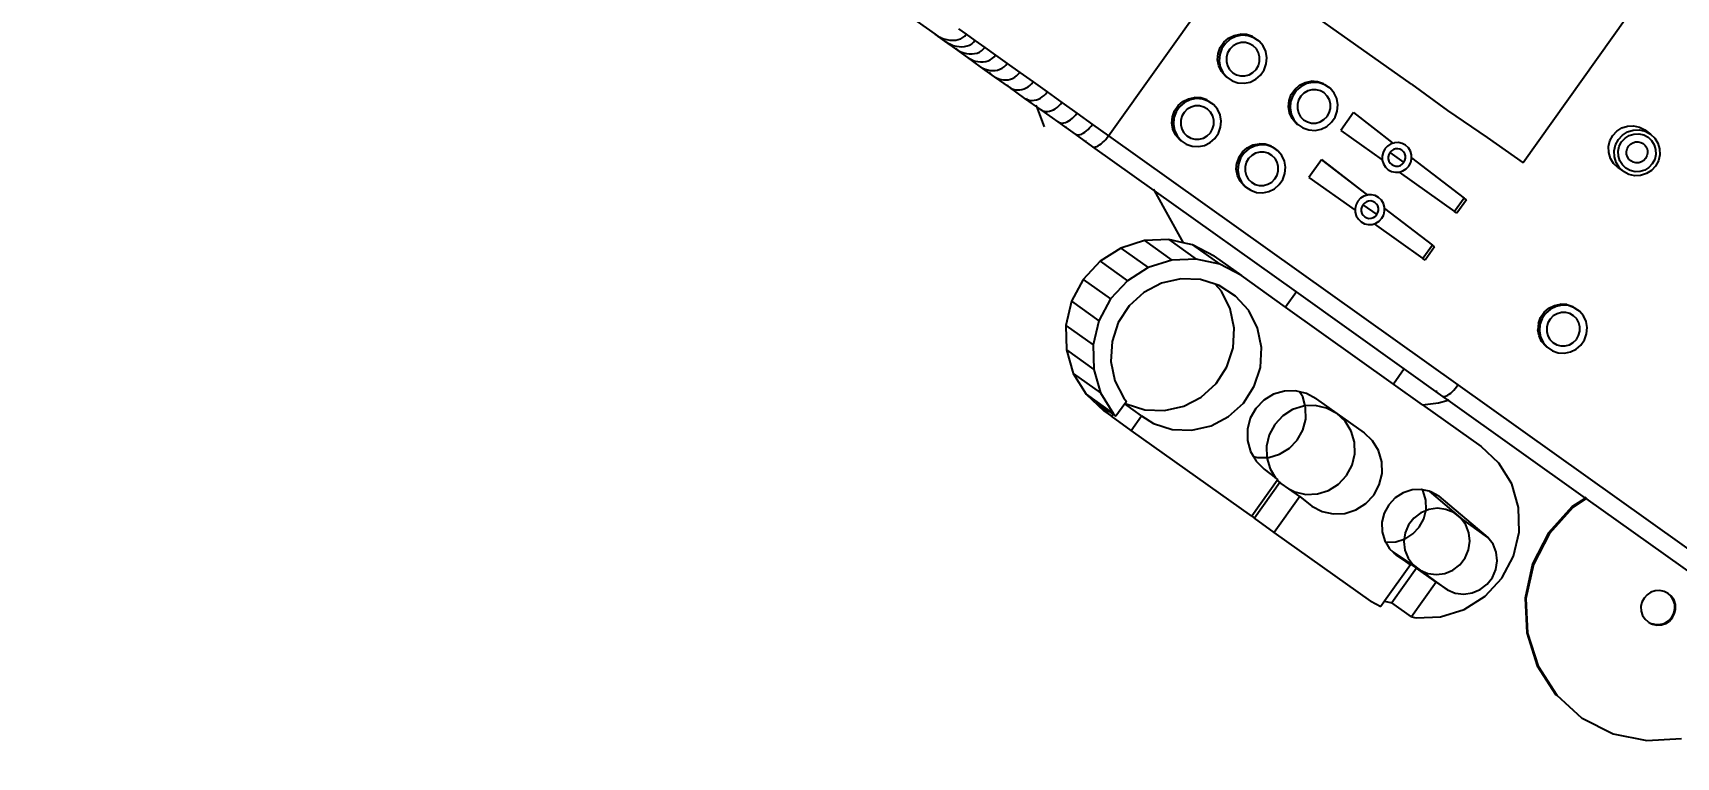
# Model space of a CAD drawing. Header units: metres. Extents: x 141303 to 146299, y 125960 to 127091.
# Drawn here: x 146021.038 to 146022.044, y 126149.963 to 126150.407 of the extents above; entities that cross this region are included whole.
import ezdxf

# ---------------------------------------------------------------- set-up
doc = ezdxf.new("R2010")
doc.units = ezdxf.units.M
doc.header["$MEASUREMENT"] = 0
for name, color, linetype in [('DIMENSION', 50, 'Continuous'), ('Edges', 7, 'Continuous'), ('FURNITURE', 6, 'Continuous')]:
    doc.layers.add(name, color=color, linetype=linetype)
doc.styles.get("Standard").update_dxf_attribs({"font": 'arial.ttf'})
doc.dimstyles.get("Standard").update_dxf_attribs({"dimtxt": 0.18, "dimasz": 0.18, "dimexe": 0.18, "dimexo": 0.0625, "dimgap": 0.09, "dimtad": 0, "dimtih": 1, "dimtoh": 1, "dimdec": 4, "dimzin": 0, "dimdsep": 46, "dimtxsty": 'Standard', "dimcen": 0.09, "dimadec": 0, "dimazin": 0, "dimtfac": 1, "dimtdec": 4, "dimtofl": 0, "dimtmove": 0, "dimatfit": 3, "dimfxl": 1, "dimtolj": 1, "dimtzin": 0, "dimarcsym": 0})

# ---------------------------------------------------------------- blocks, each defined once
blk = doc.blocks.new('ultrasound machine pl')
at = {"layer": 'Edges'}
for p, q in [((134.608, 94.486), (134.608, 93.714)), ((134.608, 93.294), (134.608, 93.714)), ((134.608, 93.714), (134.614, 93.597)), ((134.614, 93.597), (134.632, 93.482)), ((134.608, 92.825), (134.608, 93.294)), ((134.608, 93.294), (134.614, 93.183)), ((134.632, 93.47), (134.614, 93.365)), ((134.614, 93.183), (134.632, 93.073)), ((134.632, 93.482), (134.632, 93.47)), ((134.632, 93.47), (134.659, 93.372)), ((134.632, 93.073), (134.659, 92.968)), ((134.659, 93.372), (134.697, 93.267)), ((134.697, 93.267), (134.743, 93.17)), ((134.743, 93.17), (134.798, 93.083)), ((134.798, 93.083), (134.86, 93.006)), ((134.86, 93.006), (134.929, 92.941)), ((135.243, 93.153), (135.243, 92.822)), ((134.608, 92.308), (134.608, 92.825)), ((134.608, 92.825), (134.614, 92.726)), ((134.632, 92.823), (134.614, 92.726)), ((134.614, 92.726), (134.614, 92.719)), ((134.614, 92.719), (134.632, 92.616)), ((134.632, 92.616), (134.659, 92.516)), ((134.659, 92.968), (134.697, 92.868)), ((134.659, 92.516), (134.697, 92.422)), ((134.697, 92.868), (134.743, 92.776)), ((134.697, 92.422), (134.743, 92.335)), ((134.743, 92.776), (134.798, 92.693)), ((134.798, 92.693), (134.86, 92.619)), ((134.86, 92.619), (134.929, 92.558)), ((134.929, 92.941), (135.003, 92.89)), ((134.929, 92.558), (135.003, 92.509)), ((135.003, 92.89), (135.081, 92.853)), ((135.003, 92.509), (135.081, 92.473)), ((135.081, 92.853), (135.161, 92.83)), ((135.081, 92.473), (135.161, 92.452)), ((135.161, 92.83), (135.243, 92.822)), ((135.161, 92.452), (135.243, 92.445)), ((135.243, 92.822), (135.243, 92.445)), ((135.243, 92.445), (135.243, 92.022)), ((134.608, 91.748), (134.608, 92.308)), ((134.608, 92.308), (134.614, 92.21)), ((134.614, 92.21), (134.632, 92.129)), ((134.632, 92.113), (134.614, 92.04)), ((134.632, 92.129), (134.63, 92.121)), ((134.63, 92.121), (134.632, 92.113)), ((134.632, 92.113), (134.659, 92.02)), ((134.659, 92.02), (134.697, 91.931)), ((134.697, 91.931), (134.743, 91.85)), ((134.743, 92.335), (134.798, 92.256)), ((134.743, 91.85), (134.798, 91.776)), ((134.798, 92.256), (134.86, 92.187)), ((134.86, 92.187), (134.929, 92.129)), ((134.929, 92.129), (135.003, 92.083)), ((135.003, 92.083), (135.081, 92.049)), ((135.081, 92.049), (135.161, 92.029)), ((135.161, 92.029), (135.243, 92.022)), ((135.243, 92.022), (135.243, 91.557)), ((134.608, 91.146), (134.608, 91.748)), ((134.608, 91.748), (134.614, 91.656)), ((134.614, 91.656), (134.632, 91.567)), ((134.632, 91.392), (134.614, 91.312)), ((134.632, 91.567), (134.659, 91.48)), ((134.659, 91.48), (134.697, 91.399)), ((134.697, 91.399), (134.743, 91.323)), ((134.743, 91.323), (134.798, 91.255)), ((134.798, 91.776), (134.86, 91.711)), ((134.86, 91.711), (134.929, 91.657)), ((134.929, 91.657), (135.003, 91.614)), ((135.003, 91.614), (135.081, 91.582)), ((135.081, 91.582), (135.161, 91.563)), ((135.161, 91.563), (135.243, 91.557)), ((135.243, 91.557), (135.243, 91.052)), ((134.608, 90.507), (134.608, 91.146)), ((134.608, 91.146), (134.614, 91.063)), ((134.614, 91.063), (134.632, 90.981)), ((134.632, 90.981), (134.659, 90.902)), ((134.659, 90.902), (134.697, 90.827)), ((134.697, 90.827), (134.743, 90.758)), ((134.743, 90.758), (134.798, 90.696)), ((134.798, 91.255), (134.86, 91.195)), ((134.798, 90.696), (134.86, 90.641)), ((134.86, 91.195), (134.929, 91.145)), ((134.929, 91.145), (135.003, 91.105)), ((135.003, 91.105), (135.081, 91.076)), ((135.081, 91.076), (135.161, 91.058)), ((135.161, 91.058), (135.243, 91.052)), ((135.243, 91.052), (135.243, 90.511)), ((134.608, 89.835), (134.608, 90.507)), ((134.608, 90.507), (134.614, 90.432)), ((134.632, 90.616), (134.614, 90.545)), ((134.614, 90.432), (134.632, 90.359)), ((134.632, 90.359), (134.659, 90.288)), ((134.659, 90.288), (134.697, 90.221)), ((134.697, 90.221), (134.743, 90.159)), ((134.743, 90.159), (134.798, 90.102)), ((134.86, 90.641), (134.929, 90.595)), ((134.929, 90.595), (135.003, 90.559)), ((135.003, 90.559), (135.081, 90.532)), ((135.081, 90.532), (135.161, 90.516)), ((135.161, 90.516), (135.243, 90.511)), ((135.243, 90.511), (135.243, 89.936)), ((134.608, 89.133), (134.608, 89.835)), ((134.608, 89.835), (134.614, 89.769)), ((134.614, 89.769), (134.618, 89.756)), ((134.618, 89.756), (134.614, 89.745)), ((134.632, 89.806), (134.618, 89.756)), ((134.618, 89.756), (134.632, 89.704)), ((134.632, 89.704), (134.659, 89.641)), ((134.659, 89.641), (134.697, 89.582)), ((134.697, 89.582), (134.743, 89.527)), ((134.798, 90.102), (134.86, 90.053)), ((134.86, 90.053), (134.929, 90.012)), ((134.929, 90.012), (135.003, 89.979)), ((135.003, 89.979), (135.081, 89.955)), ((135.081, 89.955), (135.161, 89.94)), ((135.161, 89.94), (135.243, 89.936)), ((135.243, 89.936), (135.243, 89.33)), ((134.608, 89.344), (134.184, 88.706)), ((134.608, 88.406), (134.608, 89.133)), ((134.608, 89.133), (134.614, 89.076)), ((134.632, 89.381), (134.614, 89.355)), ((134.614, 89.076), (134.632, 89.02)), ((134.632, 88.966), (134.614, 88.915)), ((134.632, 89.02), (134.659, 88.966)), ((134.659, 88.966), (134.697, 88.915)), ((134.743, 89.527), (134.798, 89.478)), ((134.798, 89.478), (134.86, 89.434)), ((134.86, 89.434), (134.929, 89.398)), ((134.929, 89.398), (135.003, 89.369)), ((135.003, 89.369), (135.081, 89.348)), ((135.081, 89.348), (135.161, 89.335)), ((135.161, 89.335), (135.243, 89.33)), ((135.243, 89.33), (135.243, 88.699)), ((134.608, 87.657), (134.608, 88.406)), ((134.608, 88.406), (134.614, 88.358)), ((134.697, 88.915), (134.743, 88.868)), ((134.743, 88.868), (134.798, 88.825)), ((134.798, 88.825), (134.86, 88.788)), ((134.86, 88.788), (134.929, 88.757)), ((134.929, 88.757), (135.003, 88.732)), ((135.003, 88.732), (135.081, 88.713)), ((135.081, 88.713), (135.161, 88.702)), ((135.161, 88.702), (135.243, 88.699)), ((135.243, 88.699), (135.243, 88.044)), ((134.614, 88.358), (134.632, 88.312)), ((134.632, 88.102), (134.614, 88.062)), ((134.632, 88.312), (134.659, 88.267)), ((134.659, 88.267), (134.697, 88.224)), ((134.697, 88.224), (134.743, 88.185)), ((134.743, 88.185), (134.798, 88.149)), ((134.798, 88.149), (134.86, 88.118)), ((134.86, 88.118), (134.929, 88.092)), ((134.929, 88.092), (135.003, 88.071)), ((135.003, 88.071), (135.081, 88.056)), ((135.081, 88.056), (135.161, 88.047)), ((135.161, 88.047), (135.243, 88.044)), ((135.243, 88.044), (135.243, 87.37)), ((134.608, 86.906), (134.608, 87.657)), ((134.608, 87.657), (134.614, 87.62)), ((134.614, 87.62), (134.632, 87.583)), ((134.632, 87.255), (134.614, 87.224)), ((134.632, 87.583), (134.659, 87.547)), ((134.659, 87.547), (134.697, 87.513)), ((134.697, 87.513), (134.743, 87.482)), ((134.743, 87.482), (134.798, 87.454)), ((134.798, 87.454), (134.86, 87.429)), ((134.86, 87.429), (134.929, 87.408)), ((134.929, 87.408), (135.003, 87.392)), ((135.003, 87.392), (135.081, 87.38)), ((135.081, 87.38), (135.161, 87.372)), ((135.161, 87.372), (135.243, 87.37)), ((135.243, 87.37), (135.243, 86.681)), ((134.608, 86.906), (134.614, 86.877)), ((134.608, 84.254), (134.608, 86.906)), ((134.614, 86.877), (134.632, 86.848)), ((134.632, 86.848), (134.659, 86.82)), ((134.659, 86.82), (134.697, 86.793)), ((134.697, 86.793), (134.743, 86.769)), ((134.743, 86.769), (134.798, 86.747)), ((134.798, 86.747), (134.86, 86.727)), ((134.86, 86.727), (134.929, 86.711)), ((134.929, 86.711), (135.003, 86.698)), ((135.003, 86.698), (135.081, 86.688)), ((135.081, 86.688), (135.161, 86.683)), ((135.161, 86.683), (135.243, 86.681)), ((135.243, 86.681), (177.483, 86.681)), ((135.243, 86.681), (135.243, 71.593)), ((136.638, 84.778), (136.745, 84.969)), ((136.745, 84.969), (136.899, 85.126)), ((136.899, 85.059), (136.745, 84.902)), ((136.899, 85.126), (137.089, 85.238)), ((137.089, 85.172), (136.899, 85.059)), ((137.153, 84.924), (137.026, 84.836)), ((137.089, 85.238), (137.302, 85.299)), ((137.302, 85.232), (137.089, 85.172)), ((137.298, 84.977), (137.153, 84.924)), ((137.453, 84.991), (137.298, 84.977)), ((137.302, 85.299), (137.524, 85.303)), ((137.524, 85.237), (137.302, 85.232)), ((137.606, 84.966), (137.453, 84.991)), ((137.524, 85.303), (137.739, 85.251)), ((137.739, 85.185), (137.524, 85.237)), ((137.747, 84.902), (137.606, 84.966)), ((137.739, 85.251), (137.934, 85.147)), ((137.934, 85.08), (137.739, 85.185)), ((137.934, 85.147), (138.094, 84.996)), ((138.094, 84.929), (137.934, 85.08)), ((138.208, 84.81), (138.094, 84.996)), ((138.208, 84.743), (138.094, 84.929)), ((139.384, 84.762), (139.491, 84.952)), ((139.491, 84.952), (139.645, 85.109)), ((139.645, 85.043), (139.491, 84.886)), ((139.645, 85.109), (139.834, 85.222)), ((139.834, 85.155), (139.645, 85.043)), ((139.834, 85.222), (140.047, 85.282)), ((140.047, 85.216), (139.834, 85.155)), ((140.044, 84.961), (139.898, 84.908)), ((140.199, 84.975), (140.044, 84.961)), ((140.047, 85.282), (140.269, 85.287)), ((140.269, 85.22), (140.047, 85.216)), ((140.352, 84.949), (140.199, 84.975)), ((140.269, 85.287), (140.485, 85.235)), ((140.485, 85.168), (140.269, 85.22)), ((140.493, 84.886), (140.352, 84.949)), ((140.485, 85.235), (140.679, 85.13)), ((140.679, 85.063), (140.485, 85.168)), ((140.679, 85.13), (140.839, 84.979)), ((140.839, 84.913), (140.679, 85.063)), ((140.954, 84.793), (140.839, 84.979)), ((140.954, 84.727), (140.839, 84.913)), ((129.749, 84.363), (128.943, 84.036)), ((130.613, 84.474), (129.749, 84.363)), ((129.749, 84.363), (129.749, 83.183)), ((131.477, 84.363), (130.613, 84.474)), ((130.613, 84.474), (130.613, 83.294)), ((132.282, 84.036), (131.477, 84.363)), ((131.477, 84.363), (131.477, 83.183)), ((136.585, 84.567), (136.638, 84.778)), ((136.638, 84.711), (136.585, 84.5)), ((136.585, 84.567), (136.585, 84.5)), ((136.585, 84.5), (136.59, 84.283)), ((136.745, 84.902), (136.638, 84.711)), ((136.862, 84.581), (136.836, 84.431)), ((136.836, 84.431), (136.85, 84.279)), ((136.927, 84.719), (136.862, 84.581)), ((137.026, 84.836), (136.927, 84.719)), ((137.867, 84.805), (137.747, 84.902)), ((137.956, 84.681), (137.867, 84.805)), ((138.01, 84.538), (137.956, 84.681)), ((137.999, 84.236), (138.025, 84.386)), ((138.025, 84.386), (138.01, 84.538)), ((138.27, 84.601), (138.208, 84.81)), ((138.27, 84.534), (138.208, 84.743)), ((138.27, 84.534), (138.27, 84.601)), ((138.275, 84.383), (138.27, 84.534)), ((138.274, 84.378), (138.275, 84.383)), ((138.275, 84.317), (138.274, 84.378)), ((139.331, 84.55), (139.384, 84.762)), ((139.384, 84.695), (139.331, 84.484)), ((139.331, 84.55), (139.331, 84.484)), ((139.331, 84.484), (139.336, 84.266)), ((139.491, 84.886), (139.384, 84.695)), ((139.607, 84.564), (139.581, 84.414)), ((139.581, 84.414), (139.596, 84.263)), ((139.672, 84.703), (139.607, 84.564)), ((139.771, 84.82), (139.672, 84.703)), ((139.898, 84.908), (139.771, 84.82)), ((140.612, 84.788), (140.493, 84.886)), ((140.702, 84.664), (140.612, 84.788)), ((140.756, 84.521), (140.702, 84.664)), ((140.744, 84.22), (140.77, 84.37)), ((140.77, 84.37), (140.756, 84.521)), ((141.016, 84.584), (140.954, 84.793)), ((141.016, 84.518), (140.954, 84.727)), ((141.016, 84.518), (141.016, 84.584)), ((141.021, 84.367), (141.016, 84.518)), ((141.019, 84.362), (141.021, 84.367)), ((141.021, 84.3), (141.019, 84.362)), ((128.943, 84.036), (128.252, 83.515)), ((128.943, 84.036), (128.943, 82.856)), ((132.974, 83.515), (132.282, 84.036)), ((132.282, 84.036), (132.282, 82.856)), ((134.608, 84.254), (133.706, 82.36)), ((134.608, 78.117), (134.608, 84.254)), ((134.632, 84.305), (134.614, 84.269)), ((136.59, 84.283), (136.652, 84.074)), ((136.652, 84.074), (136.767, 83.887)), ((136.767, 83.887), (136.927, 83.737)), ((136.85, 84.279), (136.904, 84.136)), ((136.904, 84.136), (136.994, 84.012)), ((136.994, 84.012), (137.113, 83.915)), ((137.113, 83.915), (137.254, 83.851)), ((137.254, 83.851), (137.407, 83.825)), ((137.407, 83.825), (137.562, 83.839)), ((137.562, 83.839), (137.708, 83.892)), ((137.708, 83.892), (137.834, 83.98)), ((137.772, 83.645), (137.961, 83.758)), ((137.834, 83.98), (137.934, 84.098)), ((137.934, 84.098), (137.999, 84.236)), ((137.961, 83.758), (138.115, 83.915)), ((138.115, 83.915), (138.222, 84.105)), ((138.222, 84.105), (138.275, 84.317)), ((139.336, 84.266), (139.397, 84.057)), ((139.397, 84.057), (139.512, 83.871)), ((139.512, 83.871), (139.672, 83.72)), ((139.596, 84.263), (139.65, 84.12)), ((139.65, 84.12), (139.739, 83.995)), ((139.739, 83.995), (139.859, 83.898)), ((139.859, 83.898), (140, 83.835)), ((140, 83.835), (140.153, 83.809)), ((140.153, 83.809), (140.308, 83.823)), ((140.308, 83.823), (140.453, 83.876)), ((140.453, 83.876), (140.58, 83.964)), ((140.58, 83.964), (140.679, 84.081)), ((140.679, 84.081), (140.744, 84.22)), ((140.707, 83.741), (140.861, 83.898)), ((140.861, 83.898), (140.968, 84.089)), ((140.968, 84.089), (141.021, 84.3)), ((142.905, 79.057), (142.881, 83.847)), ((128.252, 83.515), (127.721, 82.837)), ((128.252, 83.515), (128.252, 82.335)), ((129.749, 83.183), (128.943, 82.856)), ((130.613, 83.294), (129.749, 83.183)), ((131.477, 83.183), (130.613, 83.294)), ((132.282, 82.856), (131.477, 83.183)), ((133.504, 82.837), (132.974, 83.515)), ((132.974, 83.515), (132.974, 82.335)), ((136.927, 83.737), (137.121, 83.632)), ((137.121, 83.632), (137.337, 83.58)), ((137.337, 83.58), (137.558, 83.584)), ((137.558, 83.584), (137.772, 83.645)), ((139.672, 83.72), (139.867, 83.616)), ((139.867, 83.616), (140.082, 83.564)), ((140.082, 83.564), (140.304, 83.568)), ((140.304, 83.568), (140.517, 83.629)), ((140.517, 83.629), (140.707, 83.741)), ((127.721, 82.837), (127.388, 82.047)), ((127.721, 82.837), (127.721, 81.657)), ((128.943, 82.856), (128.252, 82.335)), ((130.796, 82.619), (130.095, 82.587)), ((131.481, 82.472), (130.796, 82.619)), ((132.974, 82.335), (132.282, 82.856)), ((133.504, 82.837), (133.504, 81.657)), ((133.706, 82.36), (133.504, 82.837)), ((127.388, 82.047), (127.274, 81.2)), ((127.388, 82.047), (127.388, 80.868)), ((128.252, 82.335), (127.721, 81.657)), ((129.426, 82.378), (128.836, 82.006)), ((130.095, 82.587), (129.426, 82.378)), ((132.105, 82.156), (131.481, 82.472)), ((132.624, 81.693), (132.105, 82.156)), ((133.504, 81.657), (132.974, 82.335)), ((133.838, 82.047), (133.706, 82.36)), ((133.838, 82.047), (133.838, 80.868)), ((133.952, 81.2), (133.838, 82.047)), ((136.631, 81.993), (136.738, 82.183)), ((136.738, 82.117), (136.631, 81.926)), ((136.738, 82.183), (136.892, 82.34)), ((136.892, 82.274), (136.738, 82.117)), ((136.892, 82.34), (137.081, 82.453)), ((137.081, 82.386), (136.892, 82.274)), ((137.019, 82.051), (136.919, 81.934)), ((137.145, 82.139), (137.019, 82.051)), ((137.295, 82.514), (137.081, 82.453)), ((137.295, 82.447), (137.081, 82.386)), ((137.291, 82.192), (137.145, 82.139)), ((137.446, 82.206), (137.291, 82.192)), ((137.295, 82.514), (137.516, 82.518)), ((137.516, 82.451), (137.295, 82.447)), ((137.599, 82.18), (137.446, 82.206)), ((137.516, 82.518), (137.732, 82.466)), ((137.732, 82.399), (137.516, 82.451)), ((137.74, 82.117), (137.599, 82.18)), ((137.732, 82.466), (137.926, 82.361)), ((137.926, 82.295), (137.732, 82.399)), ((137.859, 82.019), (137.74, 82.117)), ((137.926, 82.361), (138.086, 82.211)), ((138.086, 82.144), (137.926, 82.295)), ((138.201, 82.024), (138.086, 82.211)), ((138.201, 81.958), (138.086, 82.144)), ((138.263, 81.815), (138.201, 82.024)), ((139.59, 81.961), (139.744, 82.118)), ((139.744, 82.051), (139.59, 81.894)), ((139.744, 82.118), (139.934, 82.231)), ((139.934, 82.164), (139.744, 82.051)), ((139.934, 82.231), (140.147, 82.291)), ((140.147, 82.225), (139.934, 82.164)), ((140.147, 82.291), (140.369, 82.296)), ((140.369, 82.229), (140.147, 82.225)), ((140.369, 82.296), (140.584, 82.244)), ((140.584, 82.177), (140.369, 82.229)), ((140.584, 82.244), (140.779, 82.139)), ((140.779, 82.072), (140.584, 82.177)), ((140.779, 82.139), (140.939, 81.988)), ((140.939, 81.922), (140.779, 82.072)), ((127.371, 81.599), (127.274, 80.874)), ((127.371, 80.874), (127.371, 81.599)), ((127.721, 81.657), (127.388, 80.868)), ((128.363, 81.497), (128.041, 80.886)), ((128.836, 82.006), (128.363, 81.497)), ((133.003, 81.114), (132.624, 81.693)), ((133.838, 80.868), (133.504, 81.657)), ((136.578, 81.781), (136.631, 81.993)), ((136.631, 81.926), (136.578, 81.715)), ((136.578, 81.781), (136.578, 81.715)), ((136.578, 81.715), (136.583, 81.497)), ((136.583, 81.497), (136.644, 81.288)), ((136.854, 81.795), (136.828, 81.645)), ((136.828, 81.645), (136.843, 81.494)), ((136.843, 81.494), (136.897, 81.351)), ((136.919, 81.934), (136.854, 81.795)), ((137.949, 81.895), (137.859, 82.019)), ((137.926, 81.312), (137.991, 81.451)), ((138.003, 81.752), (137.949, 81.895)), ((137.991, 81.451), (138.017, 81.601)), ((138.017, 81.601), (138.003, 81.752)), ((138.263, 81.749), (138.201, 81.958)), ((138.215, 81.32), (138.268, 81.531)), ((138.263, 81.749), (138.263, 81.815)), ((138.268, 81.598), (138.263, 81.749)), ((138.266, 81.593), (138.268, 81.598)), ((138.268, 81.531), (138.266, 81.593)), ((139.43, 81.559), (139.483, 81.77)), ((139.483, 81.704), (139.43, 81.492)), ((139.43, 81.559), (139.43, 81.492)), ((139.43, 81.492), (139.435, 81.275)), ((139.483, 81.77), (139.59, 81.961)), ((139.59, 81.894), (139.483, 81.704)), ((139.707, 81.573), (139.681, 81.423)), ((139.772, 81.711), (139.707, 81.573)), ((139.871, 81.829), (139.772, 81.711)), ((139.998, 81.917), (139.871, 81.829)), ((140.143, 81.97), (139.998, 81.917)), ((140.298, 81.984), (140.143, 81.97)), ((140.451, 81.958), (140.298, 81.984)), ((140.592, 81.894), (140.451, 81.958)), ((140.712, 81.797), (140.592, 81.894)), ((140.801, 81.673), (140.712, 81.797)), ((140.855, 81.53), (140.801, 81.673)), ((140.87, 81.378), (140.855, 81.53)), ((141.054, 81.802), (140.939, 81.988)), ((141.054, 81.735), (140.939, 81.922)), ((141.115, 81.593), (141.054, 81.802)), ((141.115, 81.526), (141.054, 81.735)), ((141.115, 81.526), (141.115, 81.593)), ((141.12, 81.376), (141.115, 81.526)), ((127.274, 81.2), (127.274, 80.874)), ((127.274, 80.874), (127.371, 80.874)), ((127.274, 80.02), (127.274, 80.874)), ((127.371, 80.745), (127.371, 80.874)), ((128.041, 80.886), (128.01, 80.745)), ((133.17, 80.599), (133.003, 81.114)), ((133.952, 81.2), (133.952, 80.02)), ((136.644, 81.288), (136.759, 81.102)), ((136.759, 81.102), (136.919, 80.951)), ((136.897, 81.351), (136.986, 81.227)), ((136.919, 80.951), (137.114, 80.847)), ((136.986, 81.227), (137.106, 81.129)), ((137.106, 81.129), (137.247, 81.066)), ((137.247, 81.066), (137.4, 81.04)), ((137.4, 81.04), (137.555, 81.054)), ((137.555, 81.054), (137.7, 81.107)), ((137.7, 81.107), (137.827, 81.195)), ((137.764, 80.86), (137.954, 80.972)), ((137.827, 81.195), (137.926, 81.312)), ((137.954, 80.972), (138.108, 81.129)), ((138.108, 81.129), (138.215, 81.32)), ((139.435, 81.275), (139.497, 81.066)), ((139.497, 81.066), (139.612, 80.88)), ((139.612, 80.88), (139.772, 80.729)), ((139.681, 81.423), (139.695, 81.271)), ((139.695, 81.271), (139.749, 81.128)), ((139.749, 81.128), (139.839, 81.004)), ((139.839, 81.004), (139.958, 80.907)), ((139.958, 80.907), (140.099, 80.843)), ((140.407, 80.832), (140.553, 80.885)), ((140.553, 80.885), (140.679, 80.973)), ((140.679, 80.973), (140.779, 81.09)), ((140.779, 81.09), (140.844, 81.228)), ((140.806, 80.75), (140.96, 80.907)), ((140.844, 81.228), (140.87, 81.378)), ((140.96, 80.907), (141.067, 81.098)), ((141.067, 81.098), (141.12, 81.309)), ((141.119, 81.37), (141.12, 81.376)), ((141.12, 81.309), (141.119, 81.37)), ((127.388, 80.868), (127.371, 80.745)), ((127.901, 80.745), (127.371, 80.745)), ((127.901, 80.02), (127.901, 80.745)), ((127.922, 80.745), (127.901, 80.745)), ((127.922, 80.745), (127.924, 80.706)), ((128.01, 80.745), (127.922, 80.745)), ((127.924, 80.706), (128.137, 80.051)), ((133.099, 80.278), (133.17, 80.599)), ((133.216, 80.458), (133.17, 80.599)), ((133.248, 79.771), (133.216, 80.458)), ((133.952, 80.02), (133.838, 80.868)), ((137.114, 80.847), (137.329, 80.795)), ((137.329, 80.795), (137.551, 80.799)), ((137.551, 80.799), (137.764, 80.86)), ((139.772, 80.729), (139.966, 80.624)), ((139.966, 80.624), (140.182, 80.572)), ((140.099, 80.843), (140.252, 80.818)), ((140.182, 80.572), (140.403, 80.577)), ((140.252, 80.818), (140.407, 80.832)), ((140.403, 80.577), (140.617, 80.637)), ((140.617, 80.637), (140.806, 80.75)), ((127.274, 80.02), (127.901, 80.02)), ((127.274, 74.817), (127.274, 80.02)), ((127.901, 80.02), (127.924, 79.527)), ((128.137, 80.051), (128.516, 79.472)), ((132.777, 79.667), (133.099, 80.278)), ((133.099, 79.099), (133.248, 79.771)), ((133.952, 78.117), (133.952, 80.02)), ((138.142, 80.094), (138.142, 78.099)), ((138.906, 80.094), (138.142, 80.094)), ((138.906, 80.094), (138.828, 78.062)), ((138.91, 80.094), (138.828, 78.062)), ((138.91, 80.094), (138.906, 80.094)), ((140.136, 80.144), (140.136, 78.352)), ((140.9, 80.144), (140.136, 80.144)), ((140.9, 80.144), (140.832, 78.385)), ((140.904, 80.144), (140.832, 78.385)), ((140.904, 80.144), (140.9, 80.144)), ((127.924, 79.527), (128.137, 78.871)), ((128.516, 79.472), (129.035, 79.008)), ((131.714, 78.787), (132.304, 79.158)), ((132.304, 79.158), (132.777, 79.667)), ((128.137, 78.871), (128.516, 78.292)), ((129.035, 79.008), (129.659, 78.693)), ((129.659, 78.693), (130.344, 78.546)), ((130.344, 78.546), (131.045, 78.578)), ((131.045, 78.578), (131.714, 78.787)), ((132.777, 78.487), (133.099, 79.099)), ((142.905, 79.057), (142.882, 77.49)), ((128.516, 78.292), (129.035, 77.829)), ((132.304, 77.978), (132.777, 78.487)), ((134.608, 78.117), (133.952, 78.117)), ((133.952, 73.461), (133.952, 78.117)), ((134.608, 73.461), (134.608, 78.117)), ((138.088, 78.058), (138.004, 77.951)), ((138.142, 78.099), (138.088, 78.058)), ((138.197, 78.14), (138.142, 78.099)), ((138.324, 78.192), (138.197, 78.14)), ((138.381, 77.984), (138.307, 77.954)), ((138.461, 78.209), (138.324, 78.192)), ((138.461, 77.994), (138.381, 77.984)), ((138.597, 78.192), (138.461, 78.209)), ((138.54, 77.984), (138.461, 77.994)), ((138.461, 77.994), (138.461, 77.39)), ((138.615, 77.954), (138.54, 77.984)), ((138.724, 78.14), (138.597, 78.192)), ((138.828, 78.062), (138.724, 78.14)), ((138.828, 78.062), (138.834, 78.058)), ((138.917, 77.951), (138.834, 78.058)), ((139.997, 78.118), (139.979, 77.984)), ((139.979, 77.984), (139.997, 77.85)), ((140.049, 78.243), (139.997, 78.118)), ((140.133, 78.35), (140.049, 78.243)), ((140.136, 78.352), (140.133, 78.35)), ((140.242, 78.432), (140.136, 78.352)), ((140.208, 78.062), (140.198, 77.984)), ((140.198, 77.984), (140.208, 77.906)), ((140.239, 78.135), (140.208, 78.062)), ((140.288, 78.198), (140.239, 78.135)), ((140.37, 78.484), (140.242, 78.432)), ((140.352, 78.246), (140.288, 78.198)), ((140.426, 78.276), (140.352, 78.246)), ((140.506, 78.501), (140.37, 78.484)), ((140.506, 78.286), (140.426, 78.276)), ((140.643, 78.484), (140.506, 78.501)), ((140.586, 78.276), (140.506, 78.286)), ((140.506, 78.286), (140.506, 77.682)), ((140.66, 78.246), (140.586, 78.276)), ((140.77, 78.432), (140.643, 78.484)), ((140.724, 78.198), (140.66, 78.246)), ((140.773, 78.135), (140.724, 78.198)), ((140.832, 78.385), (140.77, 78.432)), ((140.804, 78.062), (140.773, 78.135)), ((140.814, 77.984), (140.804, 78.062)), ((140.804, 77.906), (140.814, 77.984)), ((140.832, 78.385), (140.879, 78.35)), ((140.963, 78.243), (140.879, 78.35)), ((141.016, 78.118), (140.963, 78.243)), ((141.034, 77.984), (141.016, 78.118)), ((141.016, 77.85), (141.034, 77.984)), ((129.035, 77.829), (129.659, 77.513)), ((129.659, 77.513), (130.344, 77.366)), ((131.045, 77.398), (131.714, 77.607)), ((131.714, 77.607), (132.304, 77.978)), ((137.951, 77.826), (137.933, 77.692)), ((137.933, 77.692), (137.951, 77.558)), ((138.004, 77.951), (137.951, 77.826)), ((137.951, 77.558), (138.004, 77.433)), ((138.004, 77.433), (138.088, 77.326)), ((138.163, 77.77), (138.152, 77.692)), ((138.152, 77.692), (138.163, 77.614)), ((138.194, 77.843), (138.163, 77.77)), ((138.163, 77.614), (138.194, 77.541)), ((138.243, 77.906), (138.194, 77.843)), ((138.194, 77.541), (138.243, 77.478)), ((138.307, 77.954), (138.243, 77.906)), ((138.243, 77.478), (138.307, 77.43)), ((138.307, 77.43), (138.381, 77.4)), ((138.54, 77.4), (138.615, 77.43)), ((138.679, 77.906), (138.615, 77.954)), ((138.615, 77.43), (138.679, 77.478)), ((138.728, 77.843), (138.679, 77.906)), ((138.679, 77.478), (138.728, 77.541)), ((138.758, 77.77), (138.728, 77.843)), ((138.728, 77.541), (138.758, 77.614)), ((138.769, 77.692), (138.758, 77.77)), ((138.758, 77.614), (138.769, 77.692)), ((138.834, 77.326), (138.917, 77.433)), ((138.97, 77.826), (138.917, 77.951)), ((138.917, 77.433), (138.97, 77.558)), ((138.988, 77.692), (138.97, 77.826)), ((138.97, 77.558), (138.988, 77.692)), ((139.997, 77.85), (140.049, 77.725)), ((140.049, 77.725), (140.133, 77.618)), ((140.133, 77.618), (140.136, 77.616)), ((140.136, 77.616), (140.242, 77.536)), ((140.136, 77.616), (140.136, 75.227)), ((140.208, 77.906), (140.239, 77.833)), ((140.239, 77.833), (140.288, 77.77)), ((140.242, 77.536), (140.37, 77.484)), ((140.288, 77.77), (140.352, 77.722)), ((140.352, 77.722), (140.426, 77.692)), ((140.37, 77.484), (140.506, 77.467)), ((140.426, 77.692), (140.506, 77.682)), ((140.506, 77.682), (140.586, 77.692)), ((140.506, 77.467), (140.643, 77.484)), ((140.586, 77.692), (140.66, 77.722)), ((140.643, 77.484), (140.77, 77.536)), ((140.66, 77.722), (140.724, 77.77)), ((140.799, 77.558), (140.709, 75.227)), ((140.724, 77.77), (140.773, 77.833)), ((140.77, 77.536), (140.799, 77.558)), ((140.773, 77.833), (140.804, 77.906)), ((140.799, 77.558), (140.879, 77.618)), ((140.879, 77.618), (140.963, 77.725)), ((140.963, 77.725), (141.016, 77.85)), ((142.882, 77.49), (142.921, 75.805)), ((130.05, 76.857), (129.677, 76.714)), ((130.449, 76.901), (130.05, 76.857)), ((130.344, 77.366), (131.045, 77.398)), ((130.845, 76.841), (130.449, 76.901)), ((131.212, 76.684), (130.845, 76.841)), ((138.088, 77.326), (138.142, 77.285)), ((138.142, 77.285), (138.197, 77.244)), ((138.142, 77.285), (138.142, 75.177)), ((138.197, 77.244), (138.324, 77.192)), ((138.324, 77.192), (138.461, 77.175)), ((138.381, 77.4), (138.461, 77.39)), ((138.461, 77.39), (138.54, 77.4)), ((138.461, 77.175), (138.597, 77.192)), ((138.597, 77.192), (138.724, 77.244)), ((138.798, 77.299), (138.716, 75.177)), ((138.724, 77.244), (138.798, 77.299)), ((138.798, 77.299), (138.834, 77.326)), ((129.354, 76.481), (129.103, 76.174)), ((129.677, 76.714), (129.354, 76.481)), ((131.525, 76.438), (131.212, 76.684)), ((131.763, 76.121), (131.525, 76.438)), ((128.942, 75.814), (128.882, 75.426)), ((129.018, 75.984), (128.942, 75.814)), ((129.103, 76.174), (129.018, 75.984)), ((129.018, 75.984), (129.072, 75.848)), ((129.072, 75.848), (129.267, 75.588)), ((129.584, 75.826), (129.267, 75.588)), ((129.965, 75.981), (129.584, 75.826)), ((130.373, 76.034), (129.965, 75.981)), ((130.782, 75.981), (130.373, 76.034)), ((131.163, 75.826), (130.782, 75.981)), ((131.49, 75.58), (131.163, 75.826)), ((131.522, 75.539), (131.732, 75.795)), ((131.732, 75.795), (131.817, 75.986)), ((131.817, 75.986), (131.763, 76.121)), ((131.909, 75.755), (131.817, 75.986)), ((131.953, 75.364), (131.909, 75.755)), ((142.921, 75.805), (142.929, 74.266)), ((128.882, 75.426), (128.861, 74.916)), ((129.005, 75.259), (128.861, 74.916)), ((129.256, 75.58), (129.005, 75.259)), ((129.267, 75.588), (129.256, 75.58)), ((129.267, 75.588), (129.309, 75.532)), ((129.309, 75.532), (129.622, 75.286)), ((129.622, 75.286), (129.99, 75.128)), ((129.99, 75.128), (130.386, 75.069)), ((130.386, 75.069), (130.785, 75.112)), ((130.785, 75.112), (131.158, 75.255)), ((131.158, 75.255), (131.481, 75.488)), ((131.481, 75.488), (131.522, 75.539)), ((131.522, 75.539), (131.49, 75.58)), ((131.741, 75.259), (131.522, 75.539)), ((131.899, 74.885), (131.741, 75.259)), ((131.953, 75.364), (131.953, 74.485)), ((138.716, 75.177), (138.142, 75.177)), ((138.142, 75.077), (138.142, 75.177)), ((138.716, 75.077), (138.716, 75.177)), ((140.709, 75.227), (140.136, 75.227)), ((140.136, 75.127), (140.136, 75.227)), ((140.709, 75.127), (140.136, 75.127)), ((140.709, 75.127), (140.709, 75.227)), ((127.274, 74.817), (127.274, 74.698)), ((128.821, 74.817), (127.274, 74.817)), ((128.816, 74.698), (127.274, 74.698)), ((127.274, 73.845), (127.274, 74.698)), ((128.821, 74.817), (128.816, 74.698)), ((128.838, 74.817), (128.816, 74.651)), ((128.816, 74.651), (128.816, 74.698)), ((128.816, 74.318), (128.816, 74.651)), ((128.838, 74.817), (128.821, 74.817)), ((128.856, 74.817), (128.838, 74.817)), ((128.861, 74.916), (128.856, 74.817)), ((131.953, 74.485), (131.899, 74.885)), ((138.716, 75.077), (138.142, 75.077)), ((128.816, 74.318), (128.848, 74.084)), ((128.816, 73.845), (128.816, 74.318)), ((128.848, 74.084), (129.005, 73.71)), ((131.741, 73.71), (131.899, 74.084)), ((131.899, 74.084), (131.953, 74.485)), ((131.953, 74.485), (131.953, 73.305)), ((167.174, 74.266), (142.929, 74.266)), ((128.816, 73.845), (127.274, 73.845)), ((127.274, 69.673), (127.274, 73.845)), ((128.816, 73.845), (128.794, 73.305)), ((129.005, 73.71), (129.256, 73.389)), ((129.256, 73.389), (129.584, 73.143)), ((131.163, 73.143), (131.49, 73.389)), ((131.49, 73.389), (131.741, 73.71)), ((134.608, 73.461), (133.952, 73.461)), ((133.952, 72.205), (133.952, 73.461)), ((134.608, 71.794), (134.608, 73.461)), ((128.794, 73.305), (128.848, 72.904)), ((128.848, 72.904), (129.005, 72.53)), ((129.584, 73.143), (129.965, 72.988)), ((129.965, 72.988), (130.373, 72.936)), ((130.373, 72.936), (130.782, 72.988)), ((130.782, 72.988), (131.163, 73.143)), ((131.741, 72.53), (131.899, 72.904)), ((131.899, 72.904), (131.953, 73.305)), ((129.005, 72.53), (129.256, 72.209)), ((129.256, 72.209), (129.584, 71.963)), ((131.163, 71.963), (131.49, 72.209)), ((131.49, 72.209), (131.741, 72.53)), ((133.952, 72.205), (134.334, 71.786)), ((133.952, 72.205), (133.952, 69.673)), ((145.134, 72.147), (145.329, 72.227)), ((145.329, 72.227), (145.539, 72.255)), ((145.539, 72.255), (145.749, 72.227)), ((145.749, 72.227), (145.945, 72.147)), ((129.584, 71.963), (129.965, 71.809)), ((129.965, 71.809), (130.373, 71.756)), ((130.373, 71.756), (130.782, 71.809)), ((130.782, 71.809), (131.163, 71.963)), ((134.334, 71.786), (134.608, 71.561)), ((134.608, 71.794), (134.614, 71.768)), ((134.608, 71.561), (134.608, 71.794)), ((134.632, 72.102), (134.614, 72.078)), ((134.614, 71.768), (134.632, 71.742)), ((134.632, 72.106), (134.632, 72.102)), ((134.632, 71.742), (134.659, 71.717)), ((134.659, 71.717), (134.697, 71.693)), ((134.697, 71.693), (134.743, 71.671)), ((134.743, 71.671), (134.798, 71.652)), ((134.798, 71.652), (134.86, 71.634)), ((134.86, 71.634), (134.929, 71.62)), ((144.728, 71.453), (144.756, 71.66)), ((144.756, 71.66), (144.837, 71.854)), ((144.837, 71.854), (144.966, 72.02)), ((144.837, 71.608), (144.966, 71.774)), ((144.959, 71.538), (145.066, 71.675)), ((144.966, 72.02), (145.134, 72.147)), ((144.966, 71.774), (145.134, 71.902)), ((145.066, 71.675), (145.204, 71.781)), ((145.134, 71.902), (145.329, 71.982)), ((145.204, 71.781), (145.366, 71.847)), ((145.329, 71.982), (145.539, 72.009)), ((145.366, 71.847), (145.539, 71.869)), ((145.539, 72.009), (145.749, 71.982)), ((145.539, 71.869), (145.712, 71.847)), ((145.712, 71.847), (145.874, 71.781)), ((145.749, 71.982), (145.945, 71.902)), ((145.874, 71.781), (146.012, 71.675)), ((145.945, 72.147), (146.112, 72.02)), ((145.945, 71.902), (146.112, 71.774)), ((146.012, 71.675), (146.119, 71.538)), ((146.112, 72.02), (146.241, 71.854)), ((146.112, 71.774), (146.241, 71.608)), ((146.241, 71.854), (146.322, 71.66)), ((146.322, 71.66), (146.35, 71.453)), ((130.068, 71.092), (129.759, 70.968)), ((130.4, 71.133), (130.068, 71.092)), ((130.731, 71.089), (130.4, 71.133)), ((131.039, 70.962), (130.731, 71.089)), ((134.608, 65.637), (134.608, 71.561)), ((134.615, 71.555), (134.632, 71.541)), ((134.929, 71.62), (135.003, 71.608)), ((135.003, 71.608), (135.081, 71.6)), ((135.081, 71.6), (135.161, 71.594)), ((135.161, 71.594), (135.243, 71.593)), ((135.243, 71.593), (135.243, 56.505)), ((135.388, 71.601), (135.388, 71.605)), ((144.728, 71.453), (144.728, 71.207)), ((144.728, 71.207), (144.756, 71.415)), ((144.756, 71), (144.728, 71.207)), ((144.756, 71.415), (144.837, 71.608)), ((144.87, 71.207), (144.893, 71.378)), ((144.893, 71.036), (144.87, 71.207)), ((144.893, 71.378), (144.959, 71.538)), ((145.18, 71.215), (145.193, 71.311)), ((145.193, 71.119), (145.18, 71.215)), ((145.193, 71.311), (145.23, 71.4)), ((145.23, 71.03), (145.193, 71.119)), ((145.23, 71.4), (145.29, 71.477)), ((145.29, 71.477), (145.367, 71.535)), ((145.367, 71.535), (145.457, 71.572)), ((145.457, 71.572), (145.554, 71.585)), ((145.554, 71.585), (145.651, 71.572)), ((145.651, 71.572), (145.741, 71.535)), ((145.741, 71.535), (145.818, 71.477)), ((145.818, 71.477), (145.878, 71.4)), ((145.878, 71.4), (145.915, 71.311)), ((145.915, 71.119), (145.878, 71.03)), ((145.915, 71.311), (145.928, 71.215)), ((145.928, 71.215), (145.915, 71.119)), ((146.119, 71.538), (146.186, 71.378)), ((146.186, 71.378), (146.209, 71.207)), ((146.209, 71.207), (146.186, 71.036)), ((146.241, 71.608), (146.322, 71.415)), ((146.322, 71.415), (146.35, 71.207)), ((146.35, 71.207), (146.322, 71)), ((146.35, 71.453), (146.35, 71.207)), ((129.288, 70.511), (129.269, 70.466)), ((129.493, 70.77), (129.288, 70.511)), ((129.759, 70.968), (129.493, 70.77)), ((131.303, 70.761), (131.039, 70.962)), ((131.505, 70.5), (131.303, 70.761)), ((131.518, 70.47), (131.505, 70.5)), ((138.646, 70.546), (138.456, 70.434)), ((138.646, 70.48), (138.456, 70.367)), ((138.646, 70.546), (138.859, 70.607)), ((138.859, 70.54), (138.646, 70.48)), ((138.859, 70.607), (139.081, 70.611)), ((139.081, 70.545), (138.859, 70.54)), ((139.081, 70.611), (139.296, 70.559)), ((139.296, 70.493), (139.081, 70.545)), ((139.296, 70.559), (139.491, 70.455)), ((139.491, 70.388), (139.296, 70.493)), ((144.837, 70.806), (144.756, 71)), ((144.966, 70.64), (144.837, 70.806)), ((144.959, 70.876), (144.893, 71.036)), ((145.066, 70.739), (144.959, 70.876)), ((145.134, 70.513), (144.966, 70.64)), ((145.204, 70.634), (145.066, 70.739)), ((145.329, 70.432), (145.134, 70.513)), ((145.366, 70.567), (145.204, 70.634)), ((145.29, 70.954), (145.23, 71.03)), ((145.367, 70.895), (145.29, 70.954)), ((145.539, 70.545), (145.366, 70.567)), ((145.457, 70.858), (145.367, 70.895)), ((145.554, 70.845), (145.457, 70.858)), ((145.712, 70.567), (145.539, 70.545)), ((145.651, 70.858), (145.554, 70.845)), ((145.741, 70.895), (145.651, 70.858)), ((145.874, 70.634), (145.712, 70.567)), ((145.818, 70.954), (145.741, 70.895)), ((145.945, 70.513), (145.749, 70.432)), ((145.878, 71.03), (145.818, 70.954)), ((146.012, 70.739), (145.874, 70.634)), ((146.112, 70.64), (145.945, 70.513)), ((146.119, 70.876), (146.012, 70.739)), ((146.241, 70.806), (146.112, 70.64)), ((146.186, 71.036), (146.119, 70.876)), ((146.322, 71), (146.241, 70.806)), ((129.128, 69.99), (129.113, 69.885)), ((129.128, 69.99), (129.138, 70.06)), ((129.128, 69.279), (129.128, 69.99)), ((129.128, 69.99), (129.155, 69.046)), ((129.159, 70.209), (129.138, 70.06)), ((129.138, 70.06), (129.166, 68.9)), ((129.269, 70.466), (129.159, 70.209)), ((129.269, 70.466), (129.281, 70.436)), ((129.281, 70.436), (129.484, 70.175)), ((129.659, 69.944), (129.434, 69.741)), ((129.484, 70.175), (129.735, 69.983)), ((129.735, 69.983), (129.659, 69.944)), ((129.93, 70.084), (129.735, 69.983)), ((129.735, 69.983), (129.748, 69.974)), ((129.748, 69.974), (130.056, 69.847)), ((130.229, 70.149), (129.93, 70.084)), ((130.535, 70.137), (130.229, 70.149)), ((130.827, 70.048), (130.535, 70.137)), ((130.718, 69.844), (130.984, 69.95)), ((130.984, 69.95), (130.827, 70.048)), ((130.984, 69.95), (131.028, 69.968)), ((131.086, 69.887), (130.984, 69.95)), ((131.028, 69.968), (131.294, 70.166)), ((131.294, 70.166), (131.498, 70.425)), ((131.608, 70.252), (131.491, 68.807)), ((131.498, 70.425), (131.518, 70.47)), ((131.608, 70.252), (131.518, 70.47)), ((131.631, 70.197), (131.608, 70.252)), ((131.673, 69.872), (131.631, 70.197)), ((138.142, 69.875), (138.195, 70.086)), ((138.195, 70.019), (138.142, 69.808)), ((138.195, 70.086), (138.302, 70.277)), ((138.302, 70.21), (138.195, 70.019)), ((138.302, 70.277), (138.456, 70.434)), ((138.456, 70.367), (138.302, 70.21)), ((138.484, 70.027), (138.419, 69.889)), ((138.583, 70.144), (138.484, 70.027)), ((138.71, 70.232), (138.583, 70.144)), ((138.855, 70.285), (138.71, 70.232)), ((139.01, 70.299), (138.855, 70.285)), ((139.163, 70.274), (139.01, 70.299)), ((139.304, 70.21), (139.163, 70.274)), ((139.424, 70.113), (139.304, 70.21)), ((139.513, 69.989), (139.424, 70.113)), ((139.491, 70.455), (139.651, 70.304)), ((139.651, 70.237), (139.491, 70.388)), ((139.567, 69.846), (139.513, 69.989)), ((139.766, 70.118), (139.651, 70.304)), ((139.766, 70.051), (139.651, 70.237)), ((139.766, 70.118), (139.827, 69.909)), ((139.827, 69.842), (139.766, 70.051)), ((139.827, 69.842), (139.827, 69.909)), ((145.539, 70.405), (145.329, 70.432)), ((145.749, 70.432), (145.539, 70.405)), ((127.274, 69.673), (127.327, 69.279)), ((129.113, 69.885), (129.128, 69.279)), ((129.27, 69.487), (129.179, 69.2)), ((129.434, 69.741), (129.27, 69.487)), ((130.056, 69.847), (130.387, 69.803)), ((130.387, 69.803), (130.718, 69.844)), ((131.294, 69.666), (131.086, 69.887)), ((131.436, 69.4), (131.294, 69.666)), ((131.503, 69.107), (131.436, 69.4)), ((131.673, 69.872), (131.491, 67.627)), ((133.838, 68.826), (133.952, 69.673)), ((138.142, 69.875), (138.142, 69.808)), ((138.142, 69.808), (138.147, 69.591)), ((138.147, 69.591), (138.209, 69.382)), ((138.209, 69.382), (138.324, 69.196)), ((138.419, 69.889), (138.393, 69.739)), ((138.393, 69.739), (138.407, 69.587)), ((138.407, 69.587), (138.461, 69.444)), ((138.461, 69.444), (138.551, 69.32)), ((138.551, 69.32), (138.67, 69.223)), ((139.392, 69.288), (139.491, 69.406)), ((139.491, 69.406), (139.556, 69.544)), ((139.556, 69.544), (139.582, 69.694)), ((139.582, 69.694), (139.567, 69.846)), ((139.672, 69.223), (139.779, 69.413)), ((139.779, 69.413), (139.832, 69.625)), ((139.832, 69.691), (139.827, 69.842)), ((139.831, 69.686), (139.832, 69.691)), ((139.832, 69.625), (139.831, 69.686)), ((127.556, 69.279), (127.327, 69.279)), ((127.556, 69.279), (127.655, 69.046)), ((129.128, 69.279), (127.556, 69.279)), ((129.155, 69.046), (127.655, 69.046)), ((127.655, 68.192), (127.655, 69.046)), ((129.155, 68.192), (129.155, 69.046)), ((129.179, 69.2), (129.166, 68.9)), ((129.166, 67.72), (129.166, 68.9)), ((129.166, 68.9), (129.233, 68.607)), ((131.399, 68.52), (131.491, 68.807)), ((131.491, 68.807), (131.503, 69.107)), ((131.491, 67.627), (131.491, 68.807)), ((133.504, 68.036), (133.838, 68.826)), ((138.324, 69.196), (138.484, 69.045)), ((138.484, 69.045), (138.678, 68.94)), ((138.67, 69.223), (138.811, 69.159)), ((138.678, 68.94), (138.894, 68.888)), ((138.811, 69.159), (138.964, 69.133)), ((138.894, 68.888), (139.116, 68.893)), ((138.964, 69.133), (139.119, 69.148)), ((139.116, 68.893), (139.329, 68.953)), ((139.119, 69.148), (139.265, 69.2)), ((139.265, 69.2), (139.392, 69.288)), ((139.329, 68.953), (139.518, 69.066)), ((139.518, 69.066), (139.672, 69.223)), ((129.155, 68.192), (127.655, 68.192)), ((127.655, 68.192), (127.721, 68.036)), ((129.155, 68.192), (129.166, 67.72)), ((129.233, 68.607), (129.375, 68.341)), ((129.375, 68.341), (129.583, 68.12)), ((131.01, 68.063), (131.236, 68.267)), ((131.236, 68.267), (131.399, 68.52)), ((127.721, 68.036), (128.252, 67.358)), ((129.166, 67.72), (129.233, 67.427)), ((129.583, 68.12), (129.842, 67.959)), ((129.842, 67.959), (130.134, 67.87)), ((130.134, 67.87), (130.44, 67.858)), ((130.44, 67.858), (130.739, 67.924)), ((130.739, 67.924), (131.01, 68.063)), ((131.399, 67.341), (131.491, 67.627)), ((132.974, 67.358), (133.504, 68.036)), ((128.252, 67.358), (128.943, 66.837)), ((129.233, 67.427), (129.375, 67.161)), ((129.375, 67.161), (129.583, 66.94)), ((131.01, 66.883), (131.236, 67.087)), ((131.236, 67.087), (131.399, 67.341)), ((132.282, 66.837), (132.974, 67.358)), ((128.943, 66.837), (129.749, 66.51)), ((129.583, 66.94), (129.842, 66.78)), ((129.749, 66.51), (130.613, 66.399)), ((129.842, 66.78), (130.134, 66.69)), ((130.134, 66.69), (130.44, 66.678)), ((130.44, 66.678), (130.739, 66.744)), ((130.613, 66.399), (131.477, 66.51)), ((130.739, 66.744), (131.01, 66.883)), ((131.477, 66.51), (132.282, 66.837)), ((132.858, 65.981), (131.643, 65.803)), ((132.859, 65.95), (131.643, 65.772)), ((131.646, 65.795), (132.861, 65.973)), ((134.08, 65.843), (132.858, 65.981)), ((134.08, 65.812), (132.859, 65.95)), ((132.861, 65.973), (134.083, 65.834)), ((130.516, 65.322), (129.556, 64.569)), ((130.517, 65.291), (129.557, 64.538)), ((129.559, 64.56), (130.52, 65.313)), ((131.643, 65.803), (130.516, 65.322)), ((131.643, 65.772), (130.517, 65.291)), ((130.52, 65.313), (131.646, 65.795)), ((134.608, 65.637), (134.08, 65.843)), ((134.608, 65.606), (134.08, 65.812)), ((134.083, 65.834), (134.608, 65.63)), ((134.608, 65.63), (134.608, 65.637)), ((134.608, 65.606), (134.608, 65.63)), ((134.609, 57), (134.608, 65.606)), ((134.632, 65.628), (134.615, 65.634)), ((134.615, 65.627), (134.632, 65.621)), ((134.632, 65.597), (134.615, 65.604)), ((129.556, 64.569), (128.827, 63.596)), ((129.557, 64.538), (128.828, 63.565)), ((128.83, 63.588), (129.559, 64.56)), ((128.827, 63.596), (128.379, 62.47)), ((128.828, 63.565), (128.38, 62.439)), ((128.383, 62.461), (128.83, 63.588)), ((128.38, 62.439), (128.243, 61.267)), ((128.379, 62.47), (128.383, 62.461)), ((128.383, 62.461), (128.38, 62.439)), ((132.633, 61.832), (132.507, 61.734)), ((132.78, 61.896), (132.633, 61.832)), ((132.939, 61.919), (132.78, 61.896)), ((133.099, 61.901), (132.939, 61.919)), ((133.249, 61.842), (133.099, 61.901)), ((133.379, 61.748), (133.249, 61.842)), ((128.243, 61.267), (128.246, 61.258)), ((128.246, 61.258), (128.244, 61.236)), ((128.244, 61.236), (128.428, 60.038)), ((132.335, 61.302), (132.353, 61.459)), ((132.335, 61.302), (132.359, 61.176)), ((132.412, 61.607), (132.353, 61.459)), ((132.507, 61.734), (132.412, 61.607)), ((133.479, 61.624), (133.379, 61.748)), ((133.544, 61.478), (133.479, 61.624)), ((133.568, 61.322), (133.544, 61.478)), ((133.549, 61.195), (133.568, 61.322)), ((132.359, 61.176), (132.362, 61.167)), ((132.362, 61.167), (132.36, 61.145)), ((132.36, 61.145), (132.424, 61)), ((132.427, 61.022), (132.362, 61.167)), ((132.424, 61), (132.525, 60.875)), ((132.524, 60.906), (132.427, 61.022)), ((132.524, 60.906), (132.653, 60.812)), ((132.527, 60.898), (132.524, 60.906)), ((132.525, 60.875), (132.654, 60.781)), ((132.527, 60.898), (132.657, 60.803)), ((132.653, 60.812), (132.803, 60.754)), ((132.654, 60.781), (132.804, 60.723)), ((132.657, 60.803), (132.806, 60.745)), ((132.803, 60.754), (132.963, 60.736)), ((132.804, 60.723), (132.964, 60.705)), ((132.806, 60.745), (132.966, 60.727)), ((132.963, 60.736), (133.122, 60.759)), ((132.964, 60.705), (133.123, 60.728)), ((132.966, 60.727), (133.125, 60.75)), ((133.122, 60.759), (133.27, 60.822)), ((133.123, 60.728), (133.27, 60.791)), ((133.125, 60.75), (133.273, 60.813)), ((133.27, 60.822), (133.395, 60.92)), ((133.27, 60.791), (133.396, 60.889)), ((133.273, 60.813), (133.398, 60.912)), ((133.395, 60.92), (133.491, 61.048)), ((133.396, 60.889), (133.491, 61.017)), ((133.398, 60.912), (133.494, 61.039)), ((133.491, 61.048), (133.549, 61.195)), ((133.491, 61.017), (133.55, 61.164)), ((133.494, 61.039), (133.552, 61.187)), ((133.552, 61.187), (133.549, 61.195)), ((133.55, 61.164), (133.552, 61.187)), ((128.428, 60.038), (128.921, 58.927)), ((128.921, 58.927), (129.688, 57.978))]:
    blk.add_line(p, q, dxfattribs=at)
blk = doc.blocks.new('*D335')
at = {"layer": 'Defpoints', "color": 0, "transparency": 16777216}
for p in [(146035.3857, 126167.7902), (146037.354, 126166.3715), (146018.4272, 126144.2621)]:
    blk.add_point(p, dxfattribs=at)
at = {"layer": 'DIMENSION', "color": 0, "lineweight": -2, "transparency": 16777216}
for p, q in [((146035.4364, 126167.7537), (146037.5, 126166.2663)), ((146037.2487, 126166.2255), (146029.0058, 126154.7894)), ((146020.5007, 126142.9895), (146028.7436, 126154.4256)), ((146018.4779, 126144.2256), (146020.5415, 126142.7382))]:
    blk.add_line(p, q, dxfattribs=at)
at = {"layer": 'DIMENSION', "color": 0, "transparency": 16777216}
for points in [[(146037.2244, 126166.243), (146037.2731, 126166.208), (146037.354, 126166.3715)], [(146020.4764, 126143.007), (146020.5251, 126142.9719), (146020.3955, 126142.8434)]]:
    blk.add_solid(points, dxfattribs=at)
at = {"layer": 'DIMENSION', "color": 0, "transparency": 16777216, "insert": (146028.8747, 126154.6075), "char_height": 0.18, "attachment_point": 5}
blk.add_mtext('\\A1;29.0028', dxfattribs=at)

msp = doc.modelspace()

# ---------------------------------------------------------------- block references
at = {"layer": 'FURNITURE', "xscale": 0.01741392623643738, "yscale": 0.01741392623643738, "zscale": 0.01741392623643738, "rotation": 54.51050912069492}
msp.add_blockref('ultrasound machine pl', (146021.55792, 126147.5499), dxfattribs=at)

# ---------------------------------------------------------------- dimensions: what is measured, and where the dimension line sits
at = {"layer": 'DIMENSION'}
dim = msp.add_aligned_dim(p1=(146018.42724, 126144.26211), p2=(146035.38572, 126167.7902), distance=-2.42625, dimstyle='Standard', dxfattribs=at)
dim.commit()
dim.dimension.update_dxf_attribs({"geometry": '*D335', "text_midpoint": (146028.87474, 126154.60748)})

doc.saveas('drawing.dxf')
